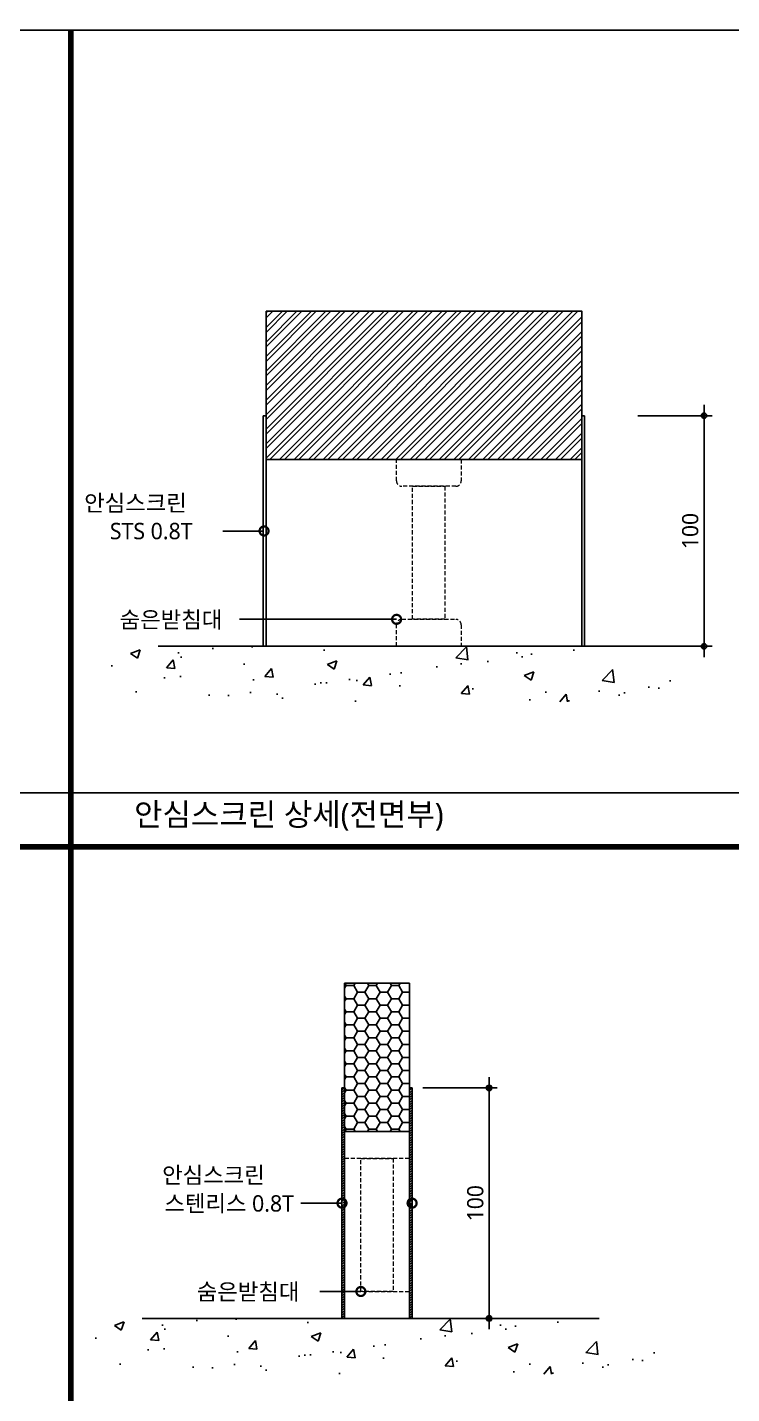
# Model space of a CAD drawing. Extents: x -256 to 8104, y -176 to 5714.
# Drawn here: x 4485 to 5791, y 3010 to 5543 of the extents above; entities that cross this region are included whole.
import ezdxf
from ezdxf.enums import TextEntityAlignment as Align

# ---------------------------------------------------------------- set-up
doc = ezdxf.new("R2010")
doc.units = 0
doc.header["$LTSCALE"] = 30
doc.linetypes.add('HIDDEN', pattern=[0.375, 0.25, -0.125])
doc.layers.get('0').update_dxf_attribs({"linetype": 'CONTINUOUS'})
doc.layers.get('DEFPOINTS').update_dxf_attribs({"linetype": 'CONTINUOUS'})
for name, color, linetype in [('DIM', 7, 'CONTINUOUS'), ('HAT', 8, 'CONTINUOUS'), ('HID', 9, 'HIDDEN'), ('TIT', 3, 'CONTINUOUS'), ('문자', 3, 'CONTINUOUS'), ('치수', 1, 'CONTINUOUS'), ('판넬', 2, 'CONTINUOUS'), ('해치', 8, 'CONTINUOUS')]:
    doc.layers.add(name, color=color, linetype=linetype)
doc.styles.add('돋움', font='malgun.ttf')
doc.dimstyles.new('10', dxfattribs={"dimscale": 10, "dimtxt": 3, "dimasz": 1, "dimexe": 1.5, "dimexo": 2, "dimgap": 1, "dimtad": 1, "dimdec": 0, "dimlunit": 6, "dimtxsty": '돋움', "dimblk": 'DIMDOT', "dimcen": -1, "dimdle": 1.5, "dimclrt": 3, "dimazin": 3, "dimtfac": 1, "dimtdec": 0, "dimtix": 1, "dimtmove": 2, "dimatfit": 3, "dimldrblk": 'DIMDOT', "dimarcsym": 0})

# ---------------------------------------------------------------- blocks, each defined once
blk = doc.blocks.new('DIMDOT')
at = {"linetype": 'Continuous'}
blk.add_line((-2, 0), (2, 0), dxfattribs=at)
for radius in [0.5, 0.25]:
    blk.add_circle((0, 0), radius, dxfattribs=at)
blk = doc.blocks.new('*D69')
at = {"layer": 'DEFPOINTS', "color": 0}
for p in [(33595.3, -1599.5), (33595.3, -2027), (33738.2, -2027)]:
    blk.add_point(p, dxfattribs=at)
at = {"layer": 'DIM', "color": 0, "lineweight": -2, "ltscale": 10}
for p, q in [((33615.3, -1599.5), (33753.2, -1599.5)), ((33738.2, -1609.5), (33738.2, -2017)), ((33615.3, -2027), (33753.2, -2027))]:
    blk.add_line(p, q, dxfattribs=at)
at = {"layer": 'DIM', "color": 0, "lineweight": -2, "xscale": 10, "yscale": 10, "zscale": 10}
for p, rotation in [((33738.2, -1599.5), 90), ((33738.2, -2027), 270)]:
    blk.add_blockref('DIMDOT', p, dxfattribs=dict(at, rotation=rotation))
at = {"layer": 'DIM', "color": 3, "insert": (33712.7, -1813.3), "char_height": 30, "attachment_point": 5, "rotation": 90, "style": '돋움'}
blk.add_mtext('100', dxfattribs=at)
blk = doc.blocks.new('_DOTSMALL')
at = {"color": 0, "linetype": 'ByBlock', "const_width": 0.5}
blk.add_lwpolyline([(-0.0625, 0, 1), (0.0625, 0, 1)], format="xyb", close=True, dxfattribs=at)
blk = doc.blocks.new('A$C63EC304E')
at = {"layer": '치수', "color": 1, "xscale": 2.5, "yscale": 2.5, "zscale": 2.5, "rotation": 234.3098741996962}
blk.add_blockref('_DOTSMALL', (0.31, 0.31), dxfattribs=at)
blk = doc.blocks.new('A$C2BC9653E')
at = {"layer": '치수', "xscale": 0.3333333333333333, "yscale": 0.3333333333333333, "zscale": 0.3333333333333333}
blk.add_blockref('A$C63EC304E', (0, 0), dxfattribs=at)
blk = doc.blocks.new('A$C7FC71301')
at = {"layer": '치수', "rotation": 180}
blk.add_blockref('A$C2BC9653E', (0.208, 0.208), dxfattribs=at)
blk = doc.blocks.new('A$C4A20372B')
at = {"layer": '치수'}
blk.add_blockref('A$C7FC71301', (0, 0), dxfattribs=at)
blk = doc.blocks.new('A$C566469F5')
at = {"layer": '치수'}
blk.add_blockref('A$C4A20372B', (0, 0), dxfattribs=at)
blk = doc.blocks.new('A$C7E317CD4')
at = {"layer": '해치', "xscale": 2, "yscale": 2, "zscale": 2}
blk.add_blockref('A$C566469F5', (0, 0), dxfattribs=at)
blk = doc.blocks.new('A$C601D7F27')
at = {"layer": '치수'}
blk.add_blockref('A$C7E317CD4', (0, 0), dxfattribs=at)
blk = doc.blocks.new('A$C38802C08')
at = {"layer": '치수'}
blk.add_blockref('A$C601D7F27', (0, 0), dxfattribs=at)
blk = doc.blocks.new('*D70')
at = {"layer": 'DEFPOINTS', "color": 0}
for p in [(33994, -353.4), (33994, -780.9), (34136.9, -780.9)]:
    blk.add_point(p, dxfattribs=at)
at = {"layer": 'DIM', "color": 0, "lineweight": -2, "ltscale": 10}
for p, q in [((34014, -353.4), (34151.9, -353.4)), ((34136.9, -363.4), (34136.9, -770.9)), ((34014, -780.9), (34151.9, -780.9))]:
    blk.add_line(p, q, dxfattribs=at)
at = {"layer": 'DIM', "color": 0, "lineweight": -2, "xscale": 10, "yscale": 10, "zscale": 10}
for p, rotation in [((34136.9, -353.4), 90), ((34136.9, -780.9), 270)]:
    blk.add_blockref('DIMDOT', p, dxfattribs=dict(at, rotation=rotation))
at = {"layer": 'DIM', "color": 3, "insert": (34111.3, -567.2), "char_height": 30, "attachment_point": 5, "rotation": 90, "style": '돋움'}
blk.add_mtext('100', dxfattribs=at)
blk = doc.blocks.new('STS_02', base_point=(28397.3, -5176.8))
h = blk.add_hatch()
h.set_pattern_fill('ANSI31', color=2, style=0)
h.set_pattern_definition([(45, (31575.855, -3563.7387), (-2.245064, 2.245064), [])])
h.paths.add_polyline_path([(33470.3, -1599.5), (33465.3, -1599.5), (33465.3, -1811.2, -1), (33465.3, -1815.3), (33465.3, -2027), (33470.3, -2027)])
h.paths.add_polyline_path([(33595.3, -1815.3, -1), (33595.3, -1811.2), (33595.3, -1599.5), (33590.3, -1599.5), (33590.3, -2027), (33595.3, -2027)])
at = {"layer": 'HAT'}
h = blk.add_hatch(dxfattribs=at)
h.set_pattern_fill('ANSI32', color=256, scale=2, style=0)
h.set_pattern_definition([(45, (20067.593, -5412.562), (-13.470384, 13.470384), []), (45, (20076.573, -5412.562), (-13.470384, 13.470384), [])])
h.paths.add_polyline_path([(33324.5, -159.6), (33909.9, -159.6), (33909.9, -434.3), (33324.5, -434.3)])
at = {"layer": '해치'}
h = blk.add_hatch(dxfattribs=at)
h.set_pattern_fill('AR-CONC', color=256, style=0)
h.set_pattern_definition([(50, (31605.76, -2317.66), (182.185, -15.939), [19.05, -209.55]), (355, (31605.76, -2317.66), (-35.243, 191.057), [15.24, -167.64]), (100.451, (31620.94, -2318.98), (146.943, 175.117), [16.19, -178.09]), (46.184, (31605.76, -2266.86), (271.079, -42.042), [28.575, -314.325]), (96.636, (31628.35, -2270.36), (237.404, 247.426), [24.285, -267.135]), (351.184, (31605.76, -2266.86), (237.405, 247.425), [22.86, -251.46]), (21, (31631.16, -2279.56), (151.615, -102.2655), [19.05, -209.55]), (326, (31631.16, -2279.56), (61.802, 184.188), [15.24, -167.64]), (71.4514, (31643.8, -2288.08), (213.416, 81.923), [16.19, -178.09]), (37.5, (31605.76, -2317.655), (3.0886, 84.555), [0, -165.608, 0, -170.18, 0, -168.275]), (7.5, (31605.76, -2317.655), (66.8197, 100.1806), [0, -97.028, 0, -161.798, 0, -64.135]), (327.5, (31549.12, -2317.655), (135.5906, -5.7287), [0, -63.5, 0, -198.12, 0, -262.89]), (317.5, (31523.72, -2317.66), (148.129, 25.4265), [0, -82.55, 0, -131.572, 0, -186.69])])
h.paths.add_polyline_path([(34085.3, -883.9), (34085.3, -780.9), (33035.2, -780.9), (33035.2, -883.9)])
h = blk.add_hatch(dxfattribs=at)
h.set_pattern_fill('HONEY', color=256, scale=4)
h.set_pattern_definition([(0, (20037.689, -5403.728), (20.955, 12.098375), [13.97, -27.94]), (120, (20037.689, -5403.728), (-20.955, 12.098375), [13.97, -27.94]), (60, (20037.689, -5403.728), (9e-15, 24.19675), [-27.94, 13.97])])
h.paths.add_polyline_path([(33590.3, -1405.7), (33470.3, -1405.7), (33470.3, -1680.4), (33590.3, -1680.4), (33590.3, -1599.5)])
h = blk.add_hatch(dxfattribs=at)
h.set_pattern_fill('AR-CONC', color=256, style=0)
h.set_pattern_definition([(50, (31575.85, -3563.74), (182.185, -15.939), [19.05, -209.55]), (355, (31575.85, -3563.74), (-35.243, 191.057), [15.24, -167.64]), (100.451, (31591.04, -3565.07), (146.943, 175.117), [16.19, -178.09]), (46.184, (31575.85, -3512.94), (271.079, -42.042), [28.575, -314.325]), (96.636, (31598.44, -3516.44), (237.404, 247.426), [24.285, -267.135]), (351.184, (31575.85, -3512.94), (237.405, 247.425), [22.86, -251.46]), (21, (31601.25, -3525.64), (151.615, -102.2655), [19.05, -209.55]), (326, (31601.25, -3525.64), (61.802, 184.188), [15.24, -167.64]), (71.4514, (31613.89, -3534.16), (213.416, 81.923), [16.19, -178.09]), (37.5, (31575.855, -3563.74), (3.0886, 84.555), [0, -165.608, 0, -170.18, 0, -168.275]), (7.5, (31575.855, -3563.74), (66.8197, 100.1806), [0, -97.028, 0, -161.798, 0, -64.135]), (327.5, (31519.21, -3563.74), (135.5906, -5.7287), [0, -63.5, 0, -198.12, 0, -262.89]), (317.5, (31493.81, -3563.74), (148.129, 25.4265), [0, -82.55, 0, -131.572, 0, -186.69])])
h.paths.add_polyline_path([(34055.4, -2130), (34055.4, -2027), (33005.2, -2027), (33005.2, -2130)])
at = {"color": 2}
for p, q in [((33124.5, -780.9), (34014, -780.9)), ((33094.6, -2027), (33942.3, -2027))]:
    blk.add_line(p, q, dxfattribs=at)
at = {"color": 8}
blk.add_line((30916.1, -1052.6), (34263.9, -1052.6), dxfattribs=at)
at = {"color": 2}
for points in [[(28396.6, 361.6), (35649, 361.6), (35649, -5176.7), (28396.6, -5176.7)], [(28396.6, 361.6), (35649, 361.6), (35649, -5176.7), (28396.6, -5176.7)], [(28396.6, 361.6), (36378.5, 361.6), (36378.5, -5176.7), (28396.6, -5176.7)], [(33319.5, -353.4), (33324.5, -353.4), (33324.5, -780.9), (33319.5, -780.9)], [(33914.9, -353.4), (33909.9, -353.4), (33909.9, -780.9), (33914.9, -780.9)], [(33465.3, -1599.5), (33470.3, -1599.5), (33470.3, -2027), (33465.3, -2027)], [(33595.3, -1599.5), (33590.3, -1599.5), (33590.3, -2027), (33595.3, -2027)]]:
    blk.add_lwpolyline(points, close=True, dxfattribs=at)
at = {"color": 8, "const_width": 10}
for points in [[(32962.5, -2407.5), (32962.5, 361.6)], [(30881.5, -1152.6), (34229.3, -1152.6)]]:
    blk.add_lwpolyline(points, dxfattribs=at)
at = {"layer": 'HID', "lineweight": 15}
for points in [[(33566.4, -434.3), (33686.4, -434.3), (33686.4, -474.3, -0.414214), (33676.4, -484.3), (33576.4, -484.3, -0.414214), (33566.4, -474.3)], [(33576.4, -730.9), (33676.4, -730.9, -0.414214), (33686.4, -740.9), (33686.4, -780.9), (33566.4, -780.9), (33566.4, -740.9, -0.414214)]]:
    blk.add_lwpolyline(points, format="xyb", close=True, dxfattribs=at)
for points in [[(33596.4, -484.3), (33656.4, -484.3), (33656.4, -730.9), (33596.4, -730.9)], [(33470.3, -1680.4), (33590.3, -1680.4), (33590.3, -1730.4), (33470.3, -1730.4)], [(33500.3, -1730.4), (33560.3, -1730.4), (33560.3, -1977), (33500.3, -1977)], [(33470.3, -1977), (33590.3, -1977), (33590.3, -2027), (33470.3, -2027)]]:
    blk.add_lwpolyline(points, close=True, dxfattribs=at)
at = {"layer": '치수'}
for p, q in [((33244.7, -567.2), (33320.7, -567.2)), ((33275.3, -730.9), (33566.7, -730.9)), ((33389.3, -1813.3), (33465.3, -1813.3)), ((33424.3, -1977), (33500.3, -1977))]:
    blk.add_line(p, q, dxfattribs=at)
at = {"layer": '판넬', "color": 1}
for p, q in [((33470.3, -2027), (33470.3, -1405.7)), ((33590.3, -2027), (33590.3, -1405.7))]:
    blk.add_line(p, q, dxfattribs=at)
for points in [[(33324.5, -159.6), (33909.9, -159.6), (33909.9, -434.3), (33324.5, -434.3)], [(33470.3, -1405.7), (33590.3, -1405.7), (33590.3, -1680.4), (33470.3, -1680.4)]]:
    blk.add_lwpolyline(points, close=True, dxfattribs=at)
at = {"layer": '해치', "xscale": 20, "yscale": 20, "zscale": 20}
for p in [(33316.6, -571.3), (33562.5, -735.1), (33461.2, -1817.4), (33591.2, -1817.4), (33496.2, -1981.2)]:
    blk.add_blockref('A$C38802C08', p, dxfattribs=at)
at = {"layer": 'TIT', "style": '돋움'}
blk.add_text('안심스크린 상세(전면부)', height=42, dxfattribs=at).set_placement((33653.9, -1113.5), align=Align.RIGHT)
at = {"layer": '문자', "style": '돋움'}
for s, p in [('안심스크린', (33082.4, -514.5)), ('STS 0.8T', (33111.6, -567.3)), ('숨은받침대', (33148.2, -731)), ('안심스크린', (33227, -1760.6)), ('스텐리스 0.8T', (33256.2, -1813.4)), ('숨은받침대', (33291.2, -1977.1))]:
    blk.add_text(s, height=30.34, dxfattribs=at).set_placement(p, align=Align.MIDDLE)
at = {"layer": 'DIM', "ltscale": 10}
for base, p1, p2, picture, middle in [((34136.9, -780.9), (33994, -353.4), (33994, -780.9), '*D70', (34111.3, -567.2)), ((33738.2, -2027), (33595.3, -1599.5), (33595.3, -2027), '*D69', (33712.7, -1813.3))]:
    dim = blk.add_linear_dim(base=base, p1=p1, p2=p2, angle=90, text='100', dimstyle='10', dxfattribs=at)
    dim.commit()
    dim.dimension.update_dxf_attribs({"geometry": picture, "text_midpoint": middle})

msp = doc.modelspace()

# ---------------------------------------------------------------- block references
msp.add_blockref('STS_02', (0, 0))

doc.saveas('drawing.dxf')
